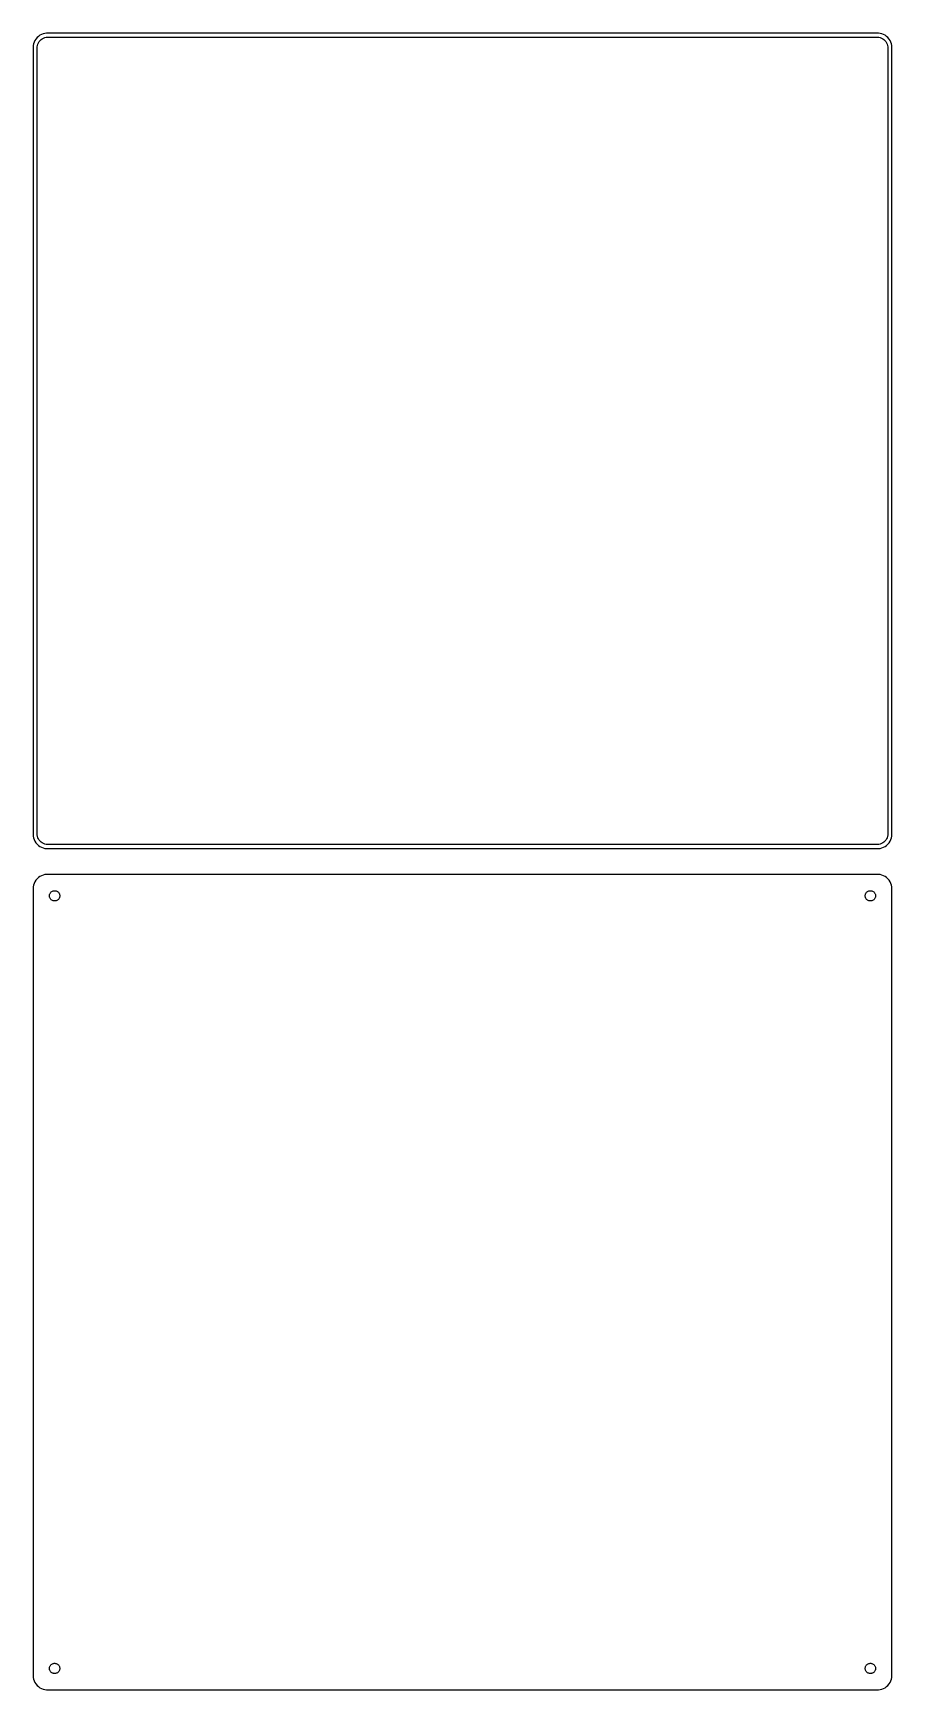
# Model space of a CAD drawing. Header units: metres. Extents: x -150 to 150, y 152 to 730.
import ezdxf

# ---------------------------------------------------------------- set-up
doc = ezdxf.new("R2010")
doc.units = ezdxf.units.M

msp = doc.modelspace()

# ---------------------------------------------------------------- linework, layer by layer
for p, q in [((-147.679, 729.722), (-148.187, 729.353)), ((-147.129, 730.024), (-147.679, 729.722)), ((-146.545, 730.255), (-147.129, 730.024)), ((-145.937, 730.411), (-146.545, 730.255)), ((-145.314, 730.49), (-145.937, 730.411)), ((145.314, 730.49), (-145.314, 730.49)), ((145.937, 730.411), (145.314, 730.49)), ((146.545, 730.255), (145.937, 730.411)), ((147.129, 730.024), (146.545, 730.255)), ((147.679, 729.722), (147.129, 730.024)), ((148.187, 729.353), (147.679, 729.722)), ((-149.961, 726.127), (-150, 725.5)), ((-150, 725.5), (-150, 450.5)), ((-149.843, 726.743), (-149.961, 726.127)), ((-149.649, 727.341), (-149.843, 726.743)), ((-149.382, 727.909), (-149.649, 727.341)), ((-149.045, 728.439), (-149.382, 727.909)), ((-148.645, 728.923), (-149.045, 728.439)), ((-148.187, 729.353), (-148.645, 728.923)), ((-148.619, 725.25), (-148.589, 725.735)), ((-148.619, 450.75), (-148.619, 725.25)), ((-148.589, 725.735), (-148.498, 726.212)), ((-148.498, 726.212), (-148.348, 726.674)), ((-148.348, 726.674), (-148.141, 727.114)), ((-148.141, 727.114), (-147.88, 727.524)), ((-147.88, 727.524), (-147.571, 727.899)), ((-147.571, 727.899), (-147.216, 728.231)), ((-147.216, 728.231), (-146.823, 728.517)), ((-146.823, 728.517), (-146.398, 728.751)), ((-146.398, 728.751), (-145.946, 728.93)), ((-145.946, 728.93), (-145.475, 729.051)), ((-145.475, 729.051), (-144.993, 729.112)), ((-144.993, 729.112), (144.993, 729.112)), ((144.993, 729.112), (145.475, 729.051)), ((145.475, 729.051), (145.946, 728.93)), ((145.946, 728.93), (146.398, 728.751)), ((146.398, 728.751), (146.823, 728.517)), ((146.823, 728.517), (147.216, 728.231)), ((147.216, 728.231), (147.571, 727.899)), ((147.571, 727.899), (147.88, 727.524)), ((147.88, 727.524), (148.141, 727.114)), ((148.141, 727.114), (148.348, 726.674)), ((148.645, 728.923), (148.187, 729.353)), ((148.348, 726.674), (148.498, 726.212)), ((148.498, 726.212), (148.589, 725.735)), ((148.589, 725.735), (148.619, 725.25)), ((148.619, 725.25), (148.619, 450.75)), ((149.045, 728.439), (148.645, 728.923)), ((149.382, 727.909), (149.045, 728.439)), ((149.649, 727.341), (149.382, 727.909)), ((149.843, 726.743), (149.649, 727.341)), ((149.961, 726.127), (149.843, 726.743)), ((150, 725.5), (149.961, 726.127)), ((150, 450.5), (150, 725.5)), ((-150, 450.5), (-149.961, 449.873)), ((-149.961, 449.873), (-149.843, 449.257)), ((-149.843, 449.257), (-149.649, 448.659)), ((-149.649, 448.659), (-149.382, 448.091)), ((-149.382, 448.091), (-149.045, 447.561)), ((-149.045, 447.561), (-148.645, 447.077)), ((-148.645, 447.077), (-148.187, 446.647)), ((-148.589, 450.265), (-148.619, 450.75)), ((-148.498, 449.788), (-148.589, 450.265)), ((-148.348, 449.326), (-148.498, 449.788)), ((-148.141, 448.886), (-148.348, 449.326)), ((-148.187, 446.647), (-147.679, 446.278)), ((-147.88, 448.476), (-148.141, 448.886)), ((-147.571, 448.101), (-147.88, 448.476)), ((-147.679, 446.278), (-147.129, 445.976)), ((-147.216, 447.769), (-147.571, 448.101)), ((-146.823, 447.483), (-147.216, 447.769)), ((-147.129, 445.976), (-146.545, 445.745)), ((-146.398, 447.249), (-146.823, 447.483)), ((-145.946, 447.07), (-146.398, 447.249)), ((-145.475, 446.949), (-145.946, 447.07)), ((-144.993, 446.888), (-145.475, 446.949)), ((144.993, 446.888), (-144.993, 446.888)), ((145.475, 446.949), (144.993, 446.888)), ((145.946, 447.07), (145.475, 446.949)), ((146.398, 447.249), (145.946, 447.07)), ((146.823, 447.483), (146.398, 447.249)), ((146.545, 445.745), (147.129, 445.976)), ((147.216, 447.769), (146.823, 447.483)), ((147.129, 445.976), (147.679, 446.278)), ((147.571, 448.101), (147.216, 447.769)), ((147.88, 448.476), (147.571, 448.101)), ((147.679, 446.278), (148.187, 446.647)), ((148.141, 448.886), (147.88, 448.476)), ((148.348, 449.326), (148.141, 448.886)), ((148.187, 446.647), (148.645, 447.077)), ((148.498, 449.788), (148.348, 449.326)), ((148.589, 450.265), (148.498, 449.788)), ((148.619, 450.75), (148.589, 450.265)), ((148.645, 447.077), (149.045, 447.561)), ((149.045, 447.561), (149.382, 448.091)), ((149.382, 448.091), (149.649, 448.659)), ((149.649, 448.659), (149.843, 449.257)), ((149.843, 449.257), (149.961, 449.873)), ((149.961, 449.873), (150, 450.5)), ((-146.545, 445.745), (-145.937, 445.589)), ((-145.937, 445.589), (-145.314, 445.51)), ((-145.314, 445.51), (145.314, 445.51)), ((145.314, 445.51), (145.937, 445.589)), ((145.937, 445.589), (146.545, 445.745)), ((-149.045, 434.439), (-149.382, 433.909)), ((-148.645, 434.923), (-149.045, 434.439)), ((-148.187, 435.353), (-148.645, 434.923)), ((-147.679, 435.722), (-148.187, 435.353)), ((-147.129, 436.024), (-147.679, 435.722)), ((-146.545, 436.255), (-147.129, 436.024)), ((-145.937, 436.411), (-146.545, 436.255)), ((-145.314, 436.49), (-145.937, 436.411)), ((145.314, 436.49), (-145.314, 436.49)), ((145.937, 436.411), (145.314, 436.49)), ((146.545, 436.255), (145.937, 436.411)), ((147.129, 436.024), (146.545, 436.255)), ((147.679, 435.722), (147.129, 436.024)), ((148.187, 435.353), (147.679, 435.722)), ((148.645, 434.923), (148.187, 435.353)), ((149.045, 434.439), (148.645, 434.923)), ((149.382, 433.909), (149.045, 434.439)), ((-149.961, 432.127), (-150, 431.5)), ((-150, 431.5), (-150, 156.5)), ((-149.843, 432.743), (-149.961, 432.127)), ((-149.649, 433.341), (-149.843, 432.743)), ((-149.382, 433.909), (-149.649, 433.341)), ((-144.3, 429), (-144.286, 429.226)), ((-144.286, 428.774), (-144.3, 429)), ((-144.286, 429.226), (-144.243, 429.448)), ((-144.243, 428.552), (-144.286, 428.774)), ((-144.243, 429.448), (-144.174, 429.663)), ((-144.174, 428.337), (-144.243, 428.552)), ((-144.174, 429.663), (-144.077, 429.867)), ((-144.077, 429.867), (-143.956, 430.058)), ((-143.956, 430.058), (-143.812, 430.232)), ((-143.812, 430.232), (-143.647, 430.387)), ((-143.647, 430.387), (-143.464, 430.52)), ((-143.464, 430.52), (-143.266, 430.629)), ((-143.266, 430.629), (-143.056, 430.712)), ((-143.056, 430.712), (-142.837, 430.768)), ((-142.837, 430.768), (-142.613, 430.796)), ((-142.613, 430.796), (-142.387, 430.796)), ((-142.387, 430.796), (-142.163, 430.768)), ((-142.163, 430.768), (-141.944, 430.712)), ((-141.944, 430.712), (-141.734, 430.629)), ((-141.734, 430.629), (-141.536, 430.52)), ((-141.536, 430.52), (-141.353, 430.387)), ((-141.353, 430.387), (-141.188, 430.232)), ((-141.188, 430.232), (-141.044, 430.058)), ((-141.044, 430.058), (-140.923, 429.867)), ((-140.923, 429.867), (-140.826, 429.663)), ((-140.826, 429.663), (-140.757, 429.448)), ((-140.757, 428.552), (-140.826, 428.337)), ((-140.757, 429.448), (-140.714, 429.226)), ((-140.714, 428.774), (-140.757, 428.552)), ((-140.714, 429.226), (-140.7, 429)), ((-140.7, 429), (-140.714, 428.774)), ((140.7, 429), (140.714, 429.226)), ((140.714, 428.774), (140.7, 429)), ((140.714, 429.226), (140.757, 429.448)), ((140.757, 428.552), (140.714, 428.774)), ((140.757, 429.448), (140.826, 429.663)), ((140.826, 428.337), (140.757, 428.552)), ((140.826, 429.663), (140.923, 429.867)), ((140.923, 429.867), (141.044, 430.058)), ((141.044, 430.058), (141.188, 430.232)), ((141.188, 430.232), (141.353, 430.387)), ((141.353, 430.387), (141.536, 430.52)), ((141.536, 430.52), (141.734, 430.629)), ((141.734, 430.629), (141.944, 430.712)), ((141.944, 430.712), (142.163, 430.768)), ((142.163, 430.768), (142.387, 430.796)), ((142.387, 430.796), (142.613, 430.796)), ((142.613, 430.796), (142.837, 430.768)), ((142.837, 430.768), (143.056, 430.712)), ((143.056, 430.712), (143.266, 430.629)), ((143.266, 430.629), (143.464, 430.52)), ((143.464, 430.52), (143.647, 430.387)), ((143.647, 430.387), (143.812, 430.232)), ((143.812, 430.232), (143.956, 430.058)), ((143.956, 430.058), (144.077, 429.867)), ((144.077, 429.867), (144.174, 429.663)), ((144.174, 429.663), (144.243, 429.448)), ((144.243, 428.552), (144.174, 428.337)), ((144.243, 429.448), (144.286, 429.226)), ((144.286, 428.774), (144.243, 428.552)), ((144.286, 429.226), (144.3, 429)), ((144.3, 429), (144.286, 428.774)), ((149.649, 433.341), (149.382, 433.909)), ((149.843, 432.743), (149.649, 433.341)), ((149.961, 432.127), (149.843, 432.743)), ((150, 431.5), (149.961, 432.127)), ((150, 156.5), (150, 431.5)), ((-144.077, 428.133), (-144.174, 428.337)), ((-143.956, 427.942), (-144.077, 428.133)), ((-143.812, 427.768), (-143.956, 427.942)), ((-143.647, 427.613), (-143.812, 427.768)), ((-143.464, 427.48), (-143.647, 427.613)), ((-143.266, 427.371), (-143.464, 427.48)), ((-143.056, 427.288), (-143.266, 427.371)), ((-142.837, 427.232), (-143.056, 427.288)), ((-142.613, 427.204), (-142.837, 427.232)), ((-142.387, 427.204), (-142.613, 427.204)), ((-142.163, 427.232), (-142.387, 427.204)), ((-141.944, 427.288), (-142.163, 427.232)), ((-141.734, 427.371), (-141.944, 427.288)), ((-141.536, 427.48), (-141.734, 427.371)), ((-141.353, 427.613), (-141.536, 427.48)), ((-141.188, 427.768), (-141.353, 427.613)), ((-141.044, 427.942), (-141.188, 427.768)), ((-140.923, 428.133), (-141.044, 427.942)), ((-140.826, 428.337), (-140.923, 428.133)), ((140.923, 428.133), (140.826, 428.337)), ((141.044, 427.942), (140.923, 428.133)), ((141.188, 427.768), (141.044, 427.942)), ((141.353, 427.613), (141.188, 427.768)), ((141.536, 427.48), (141.353, 427.613)), ((141.734, 427.371), (141.536, 427.48)), ((141.944, 427.288), (141.734, 427.371)), ((142.163, 427.232), (141.944, 427.288)), ((142.387, 427.204), (142.163, 427.232)), ((142.613, 427.204), (142.387, 427.204)), ((142.837, 427.232), (142.613, 427.204)), ((143.056, 427.288), (142.837, 427.232)), ((143.266, 427.371), (143.056, 427.288)), ((143.464, 427.48), (143.266, 427.371)), ((143.647, 427.613), (143.464, 427.48)), ((143.812, 427.768), (143.647, 427.613)), ((143.956, 427.942), (143.812, 427.768)), ((144.077, 428.133), (143.956, 427.942)), ((144.174, 428.337), (144.077, 428.133)), ((-150, 156.5), (-149.961, 155.873)), ((-144.3, 159), (-144.286, 159.226)), ((-144.286, 158.774), (-144.3, 159)), ((-144.286, 159.226), (-144.243, 159.448)), ((-144.243, 158.552), (-144.286, 158.774)), ((-144.243, 159.448), (-144.174, 159.663)), ((-144.174, 158.337), (-144.243, 158.552)), ((-144.174, 159.663), (-144.077, 159.867)), ((-144.077, 158.133), (-144.174, 158.337)), ((-144.077, 159.867), (-143.956, 160.058)), ((-143.956, 157.942), (-144.077, 158.133)), ((-143.956, 160.058), (-143.812, 160.232)), ((-143.812, 157.768), (-143.956, 157.942)), ((-143.812, 160.232), (-143.647, 160.387)), ((-143.647, 157.613), (-143.812, 157.768)), ((-143.647, 160.387), (-143.464, 160.52)), ((-143.464, 157.48), (-143.647, 157.613)), ((-143.464, 160.52), (-143.266, 160.629)), ((-143.266, 157.371), (-143.464, 157.48)), ((-143.266, 160.629), (-143.056, 160.712)), ((-143.056, 157.288), (-143.266, 157.371)), ((-143.056, 160.712), (-142.837, 160.768)), ((-142.837, 157.232), (-143.056, 157.288)), ((-142.837, 160.768), (-142.613, 160.796)), ((-142.613, 157.204), (-142.837, 157.232)), ((-142.613, 160.796), (-142.387, 160.796)), ((-142.387, 157.204), (-142.613, 157.204)), ((-142.387, 160.796), (-142.163, 160.768)), ((-142.163, 157.232), (-142.387, 157.204)), ((-142.163, 160.768), (-141.944, 160.712)), ((-141.944, 157.288), (-142.163, 157.232)), ((-141.944, 160.712), (-141.734, 160.629)), ((-141.734, 157.371), (-141.944, 157.288)), ((-141.734, 160.629), (-141.536, 160.52)), ((-141.536, 157.48), (-141.734, 157.371)), ((-141.536, 160.52), (-141.353, 160.387)), ((-141.353, 157.613), (-141.536, 157.48)), ((-141.353, 160.387), (-141.188, 160.232)), ((-141.188, 157.768), (-141.353, 157.613)), ((-141.188, 160.232), (-141.044, 160.058)), ((-141.044, 157.942), (-141.188, 157.768)), ((-141.044, 160.058), (-140.923, 159.867)), ((-140.923, 158.133), (-141.044, 157.942)), ((-140.923, 159.867), (-140.826, 159.663)), ((-140.826, 158.337), (-140.923, 158.133)), ((-140.826, 159.663), (-140.757, 159.448)), ((-140.757, 158.552), (-140.826, 158.337)), ((-140.757, 159.448), (-140.714, 159.226)), ((-140.714, 158.774), (-140.757, 158.552)), ((-140.714, 159.226), (-140.7, 159)), ((-140.7, 159), (-140.714, 158.774)), ((140.7, 159), (140.714, 159.226)), ((140.714, 158.774), (140.7, 159)), ((140.714, 159.226), (140.757, 159.448)), ((140.757, 158.552), (140.714, 158.774)), ((140.757, 159.448), (140.826, 159.663)), ((140.826, 158.337), (140.757, 158.552)), ((140.826, 159.663), (140.923, 159.867)), ((140.923, 158.133), (140.826, 158.337)), ((140.923, 159.867), (141.044, 160.058)), ((141.044, 157.942), (140.923, 158.133)), ((141.044, 160.058), (141.188, 160.232)), ((141.188, 157.768), (141.044, 157.942)), ((141.188, 160.232), (141.353, 160.387)), ((141.353, 157.613), (141.188, 157.768)), ((141.353, 160.387), (141.536, 160.52)), ((141.536, 157.48), (141.353, 157.613)), ((141.536, 160.52), (141.734, 160.629)), ((141.734, 157.371), (141.536, 157.48)), ((141.734, 160.629), (141.944, 160.712)), ((141.944, 157.288), (141.734, 157.371)), ((141.944, 160.712), (142.163, 160.768)), ((142.163, 157.232), (141.944, 157.288)), ((142.163, 160.768), (142.387, 160.796)), ((142.387, 157.204), (142.163, 157.232)), ((142.387, 160.796), (142.613, 160.796)), ((142.613, 157.204), (142.387, 157.204)), ((142.613, 160.796), (142.837, 160.768)), ((142.837, 157.232), (142.613, 157.204)), ((142.837, 160.768), (143.056, 160.712)), ((143.056, 157.288), (142.837, 157.232)), ((143.056, 160.712), (143.266, 160.629)), ((143.266, 157.371), (143.056, 157.288)), ((143.266, 160.629), (143.464, 160.52)), ((143.464, 157.48), (143.266, 157.371)), ((143.464, 160.52), (143.647, 160.387)), ((143.647, 157.613), (143.464, 157.48)), ((143.647, 160.387), (143.812, 160.232)), ((143.812, 157.768), (143.647, 157.613)), ((143.812, 160.232), (143.956, 160.058)), ((143.956, 157.942), (143.812, 157.768)), ((143.956, 160.058), (144.077, 159.867)), ((144.077, 158.133), (143.956, 157.942)), ((144.077, 159.867), (144.174, 159.663)), ((144.174, 158.337), (144.077, 158.133)), ((144.174, 159.663), (144.243, 159.448)), ((144.243, 158.552), (144.174, 158.337)), ((144.243, 159.448), (144.286, 159.226)), ((144.286, 158.774), (144.243, 158.552)), ((144.286, 159.226), (144.3, 159)), ((144.3, 159), (144.286, 158.774)), ((149.961, 155.873), (150, 156.5)), ((-149.961, 155.873), (-149.843, 155.257)), ((-149.843, 155.257), (-149.649, 154.659)), ((-149.649, 154.659), (-149.382, 154.091)), ((-149.382, 154.091), (-149.045, 153.561)), ((-149.045, 153.561), (-148.645, 153.077)), ((-148.645, 153.077), (-148.187, 152.647)), ((-148.187, 152.647), (-147.679, 152.278)), ((-147.679, 152.278), (-147.129, 151.976)), ((-147.129, 151.976), (-146.545, 151.745)), ((-146.545, 151.745), (-145.937, 151.589)), ((-145.937, 151.589), (-145.314, 151.51)), ((-145.314, 151.51), (145.314, 151.51)), ((145.314, 151.51), (145.937, 151.589)), ((145.937, 151.589), (146.545, 151.745)), ((146.545, 151.745), (147.129, 151.976)), ((147.129, 151.976), (147.679, 152.278)), ((147.679, 152.278), (148.187, 152.647)), ((148.187, 152.647), (148.645, 153.077)), ((148.645, 153.077), (149.045, 153.561)), ((149.045, 153.561), (149.382, 154.091)), ((149.382, 154.091), (149.649, 154.659)), ((149.649, 154.659), (149.843, 155.257)), ((149.843, 155.257), (149.961, 155.873))]:
    msp.add_line(p, q)

doc.saveas('drawing.dxf')
